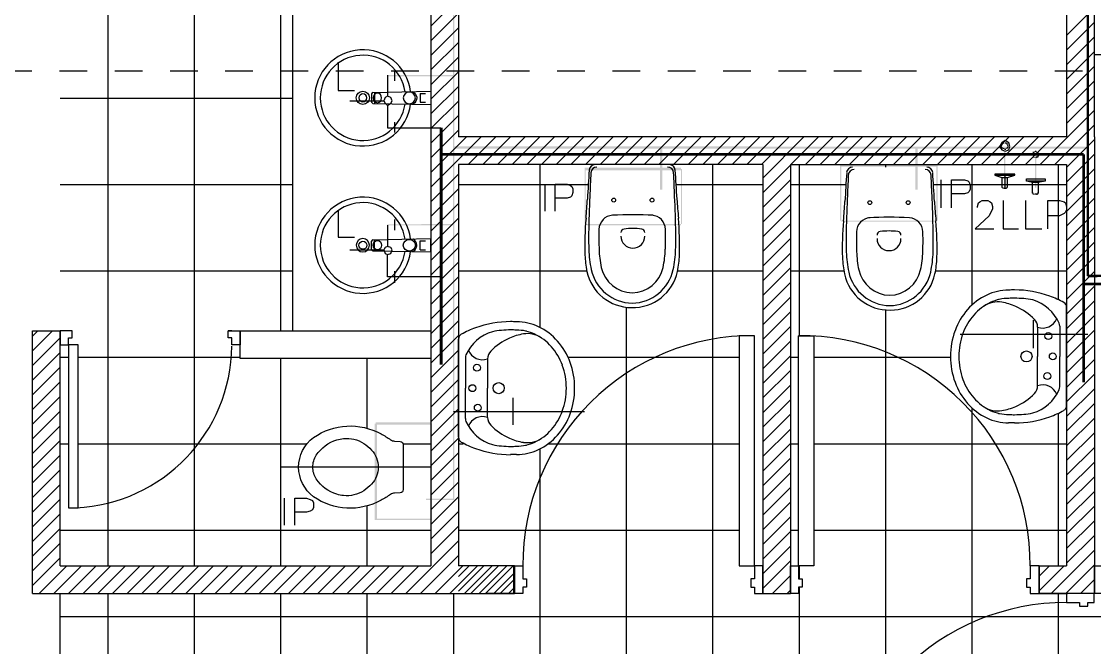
# Model space of a CAD drawing. Header units: metres. Extents: x -22 to 82, y -7 to 32.
# Drawn here: x 7.375 to 11.256, y 4.855 to 7.12 of the extents above; entities that cross this region are included whole.
import ezdxf

# ---------------------------------------------------------------- set-up
doc = ezdxf.new("R2010")
doc.units = ezdxf.units.M
doc.header["$LTSCALE"] = 2
doc.header["$MEASUREMENT"] = 0
doc.linetypes.add('BORDER', pattern=[44.45, 12.7, -6.35, 12.7, -6.35, 0, -6.35])
doc.linetypes.add('DASHDOT', pattern=[25.4, 12.7, -6.35, 0, -6.35])
for name, color, linetype in [('PDF2_-FADE-AC-MONT', 240, 'CONTINUOUS'), ('PDF2_-FADE-IS-AC', 240, 'CONTINUOUS'), ('PDF2_-FADE-IS-AF', 160, 'CONTINUOUS'), ('PDF2_-FADE-IS-AFMONT', 160, 'CONTINUOUS'), ('PDF2_-FADE-IS-TXT', 7, 'CONTINUOUS'), ('PDF2_A_CAL', 240, 'CONTINUOUS'), ('ZLINEA_DE_EJES', 6, 'BORDER'), ('ZSILUETAEDIFICIO', 253, 'CONTINUOUS')]:
    doc.layers.add(name, color=color, linetype=linetype)

msp = doc.modelspace()

# ---------------------------------------------------------------- hatches: boundary and pattern name
at = {"layer": 'PDF2_-FADE-IS-AC'}
for points in [[(11.0308, 6.639), (11.035, 6.6263), (11.0435, 6.6263), (11.035, 6.6305), (11.035, 6.6432), (11.0435, 6.6475), (11.052, 6.639), (11.0478, 6.6305), (11.0435, 6.6263), (11.052, 6.6263), (11.0563, 6.639), (11.052, 6.6475), (11.0478, 6.6475), (11.0435, 6.6517), (11.035, 6.6475)], [(11.0407, 6.5178), (11.045, 6.5178), (11.045, 6.6372), (11.0407, 6.6372)]]:
    msp.add_hatch(color=256, dxfattribs=at).paths.add_polyline_path(points)
at = {"layer": 'PDF2_-FADE-IS-AF'}
for points in [[(8.9404, 7.5282), (8.8385, 7.5282), (8.8385, 7.5239), (8.9362, 7.5239), (8.9362, 6.9254), (8.6986, 6.9254), (8.6986, 6.9211), (8.9362, 6.9211), (8.9362, 6.3863), (8.6986, 6.3861), (8.6986, 6.3819), (8.9362, 6.382), (8.9362, 5.3929), (8.8385, 5.3929), (8.8385, 5.3887), (8.9404, 5.3887)], [(9.6926, 6.6642), (9.6841, 6.6642), (9.6841, 6.5106), (9.6926, 6.5106)], [(10.6163, 6.665), (10.6078, 6.665), (10.6078, 6.5106), (10.6163, 6.5106)], [(10.9286, 6.5167), (10.9328, 6.5167), (10.9328, 6.6523), (10.9286, 6.6523)], [(9.4118, 6.59), (9.4118, 6.382), (9.7598, 6.382), (9.7598, 6.3863), (9.416, 6.3863), (9.416, 6.5815), (9.7598, 6.5815), (9.7598, 6.3863), (9.7641, 6.3863), (9.7641, 6.5858), (9.7598, 6.5858), (9.7598, 6.59)]]:
    msp.add_hatch(color=256, dxfattribs=at).paths.add_polyline_path(points)
h = msp.add_hatch(color=256, dxfattribs=at)
h.paths.add_polyline_path([(10.3399, 6.399), (10.3399, 6.3948), (10.6837, 6.3948), (10.6837, 6.399)])
h.paths.add_polyline_path([(10.6837, 6.399), (10.688, 6.399), (10.688, 6.5985), (10.3356, 6.5985), (10.3356, 6.399), (10.3399, 6.399), (10.3399, 6.5943), (10.6837, 6.5943)])
h = msp.add_hatch(color=256, dxfattribs=at)
h.paths.add_polyline_path([(8.6604, 5.3208), (8.6604, 5.6604), (8.8557, 5.6604), (8.8557, 5.3208)])
h.paths.add_polyline_path([(8.8557, 5.6689), (8.6561, 5.6689), (8.6561, 5.6646), (8.6519, 5.6646), (8.6519, 5.3165), (8.8599, 5.3165), (8.8599, 5.6646), (8.8557, 5.6646)], flags=0)
at = {"layer": 'PDF2_-FADE-IS-AFMONT'}
for points in [[(10.9158, 6.6674), (10.9201, 6.6589), (10.9243, 6.6589), (10.9328, 6.6547), (10.9371, 6.6589), (10.9413, 6.6589), (10.9455, 6.6674), (10.9413, 6.6759), (10.9413, 6.6801), (10.9328, 6.6801), (10.9371, 6.6759), (10.9413, 6.6674), (10.9328, 6.6589), (10.9243, 6.6632), (10.9201, 6.6674), (10.9243, 6.6759), (10.9328, 6.6801), (10.9243, 6.6801), (10.9201, 6.6759)], [(11.2312, 6.6591), (11.2309, 6.667), (8.9382, 6.6673), (8.9382, 6.6592), (11.2303, 6.6592), (11.184, 6.6592), (11.2312, 6.6592), (11.2167, 6.6592)]]:
    msp.add_hatch(color=256, dxfattribs=at).paths.add_polyline_path(points)

# ---------------------------------------------------------------- linework, layer by layer
at = {"layer": 'PDF2_-FADE-AC-MONT'}
msp.add_lwpolyline([(11.0775, 6.5499), (11.0775, 6.5414), (11.0096, 6.5414), (11.0096, 6.5499)], close=True, dxfattribs=at)
for points in [[(11.0775, 6.5414), (11.052, 6.5371), (11.0308, 6.5371), (11.0096, 6.5414)], [(11.0308, 6.4989), (11.0308, 6.5371)], [(11.052, 6.5371), (11.052, 6.4989)], [(11.0478, 6.4947), (11.0393, 6.4947)]]:
    msp.add_lwpolyline(points, dxfattribs=at)
for centre, start, end in [((11.0372, 6.501), 179.8574, 269.8519), ((11.0457, 6.501), 269.8514, 359.8522)]:
    msp.add_arc(centre, 0.00637, start, end, dxfattribs=at)
at = {"layer": 'PDF2_-FADE-IS-AC', "const_width": 0.01, "elevation": 0}
for points in [[(8.8929, 6.7349), (8.8929, 6.6436)], [(11.2161, 6.639), (8.8929, 6.639), (8.8929, 5.8776)]]:
    msp.add_lwpolyline(points, dxfattribs=at)
at = {"layer": 'PDF2_-FADE-IS-AC'}
for points in [[(11.035, 6.639), (11.035, 6.6475)], [(11.0435, 6.6475), (11.0435, 6.6517)], [(11.0435, 6.6263), (11.0478, 6.6305)]]:
    msp.add_lwpolyline(points, dxfattribs=at)
at = {"layer": 'PDF2_-FADE-IS-AC', "elevation": 0}
msp.add_lwpolyline([(11.2161, 6.639, 0.01, 0.01, 0), (11.2161, 5.8142, 0, 0, 0)], format="xyseb", dxfattribs=at)
at = {"layer": 'PDF2_-FADE-IS-AC'}
msp.add_lwpolyline([(13.4722, 6.1698, 0.01, 0.01, 0), (11.2161, 6.1698, 0, 0, 0)], format="xyseb", dxfattribs=at)
at = {"layer": 'PDF2_-FADE-IS-AF'}
for points in [[(8.6986, 6.9254), (8.6986, 6.849)], [(8.7241, 6.9424), (8.7241, 6.9042)], [(8.5628, 6.832), (8.6859, 6.832)], [(8.7241, 6.4033), (8.7241, 6.3651)], [(8.6986, 6.382), (8.6986, 6.3056)], [(8.5628, 6.2929), (8.6859, 6.2929)], [(11.0333, 6.0392), (11.0333, 5.9373)], [(10.7702, 5.9882), (11.2316, 5.9882)], [(9.1528, 5.6604), (9.1528, 5.758)], [(9.4118, 5.7076), (8.9377, 5.7076)]]:
    msp.add_lwpolyline(points, dxfattribs=at)
for points in [[(8.7156, 6.832), (8.7113, 6.8447), (8.6986, 6.849), (8.6901, 6.8447), (8.6859, 6.832), (8.6901, 6.8235), (8.6986, 6.815), (8.7113, 6.8235)], [(8.7156, 6.2929), (8.7113, 6.3014), (8.6986, 6.3056), (8.6901, 6.3014), (8.6859, 6.2929), (8.6901, 6.2802), (8.6986, 6.2759), (8.7113, 6.2802)]]:
    msp.add_lwpolyline(points, close=True, dxfattribs=at)
at = {"layer": 'PDF2_-FADE-IS-AFMONT', "const_width": 0.00849}
for points in [[(11.2311, 6.1987), (11.2311, 7.2614)], [(11.2311, 6.1987), (12.4759, 6.1995), (12.4759, -0.0709)]]:
    msp.add_lwpolyline(points, dxfattribs=at)
at = {"layer": 'PDF2_-FADE-IS-AFMONT'}
for points in [[(10.9328, 6.6886), (10.9201, 6.6801), (10.9116, 6.6674), (10.9201, 6.6547), (10.9328, 6.6504), (10.9455, 6.6547), (10.9498, 6.6674), (10.9455, 6.6801)], [(10.8946, 6.5676), (10.8946, 6.5634), (10.9668, 6.5634), (10.9668, 6.5676)]]:
    msp.add_lwpolyline(points, close=True, dxfattribs=at)
for points in [[(10.9328, 6.6801), (10.9371, 6.6801)], [(10.9328, 6.6589), (10.9328, 6.6547)], [(10.8946, 6.5634), (10.9201, 6.5549), (10.9413, 6.5549), (10.9668, 6.5634)], [(10.9201, 6.5549), (10.9201, 6.5209)], [(10.9413, 6.5209), (10.9413, 6.5549)], [(10.9286, 6.5167), (10.9371, 6.5167)]]:
    msp.add_lwpolyline(points, dxfattribs=at)
at = {"layer": 'PDF2_-FADE-IS-AFMONT', "color": 252}
msp.add_lwpolyline([(10.9328, 6.5167), (10.9328, 6.5676)], dxfattribs=at)
at = {"layer": 'PDF2_-FADE-IS-AFMONT'}
for centre, start, end in [((10.9264, 6.5231), 180.1478, 270.1486), ((10.9349, 6.5231), 270.1478, 0.1486)]:
    msp.add_arc(centre, 0.00637, start, end, dxfattribs=at)
at = {"layer": 'PDF2_-FADE-IS-TXT'}
for points in [[(8.5203, 6.9721), (8.5203, 6.8702), (8.5797, 6.8702)], [(9.2674, 6.5306), (9.2674, 6.433)], [(9.3056, 6.433), (9.3056, 6.5306), (9.3481, 6.5306), (9.3608, 6.5264), (9.3651, 6.5221), (9.3693, 6.5136), (9.3693, 6.5009), (9.3651, 6.4882), (9.3608, 6.4839), (9.3481, 6.4797), (9.3056, 6.4797)], [(10.6999, 6.5468), (10.6999, 6.4449)], [(10.7381, 6.4449), (10.7381, 6.5468), (10.7848, 6.5468), (10.7976, 6.5426), (10.8018, 6.5383), (10.8061, 6.5256), (10.8061, 6.5128), (10.8018, 6.5044), (10.7976, 6.5001), (10.7848, 6.4959), (10.7381, 6.4959)], [(10.8319, 6.4463), (10.8319, 6.4505), (10.8362, 6.4633), (10.8404, 6.4675), (10.8489, 6.4717), (10.8701, 6.4717), (10.8786, 6.4675), (10.8829, 6.4633), (10.8871, 6.4505), (10.8871, 6.442), (10.8744, 6.4166), (10.8234, 6.3699), (10.8914, 6.3699)], [(10.9253, 6.4717), (10.9253, 6.3699), (10.9805, 6.3699)], [(11.006, 6.4717), (11.006, 6.3699), (11.0654, 6.3699)], [(11.0866, 6.3699), (11.0866, 6.4717), (11.1291, 6.4717), (11.1461, 6.4675), (11.1503, 6.4633), (11.1545, 6.4505), (11.1545, 6.4378), (11.1503, 6.4293), (11.1461, 6.425), (11.1291, 6.4166), (11.0866, 6.4166)], [(8.5203, 6.4372), (8.5203, 6.3396), (8.5797, 6.3396)], [(8.3253, 5.3948), (8.3253, 5.2972)], [(8.3635, 5.2972), (8.3635, 5.3948), (8.4059, 5.3948), (8.4187, 5.3906), (8.4271, 5.3863), (8.4314, 5.3778), (8.4314, 5.3608), (8.4271, 5.3523), (8.4187, 5.3481), (8.4059, 5.3439), (8.3635, 5.3439)]]:
    msp.add_lwpolyline(points, dxfattribs=at)
at = {"layer": 'PDF2_A_CAL'}
for points in [[(8.6986, 6.815), (8.6986, 6.7344), (8.8919, 6.7344)], [(8.7241, 6.7556), (8.7241, 6.7174)], [(8.8918, 6.1953), (8.6986, 6.1953), (8.6986, 6.2759)], [(8.7241, 6.2165), (8.7241, 6.174)]]:
    msp.add_lwpolyline(points, dxfattribs=at)
at = {"layer": 'ZLINEA_DE_EJES', "linetype": 'DASHDOT', "ltscale": 0.001}
msp.add_line((-20.6876, 6.9404, 0), (33.3816, 6.9404, 0), dxfattribs=at)
at = {"layer": 'ZSILUETAEDIFICIO'}
for p, q in [((11.1556, 6.7018, 0), (11.1556, 9.5, 0)), ((11.2556, 6.7018, 0), (11.2556, 9.5, 0)), ((8.9556, 8.1, 0), (8.9556, 6.7018, 0)), ((8.8556, 8, 0), (8.8556, 5.15, 0)), ((8.3556, 7.15, 0), (8.3556, 6, 0)), ((11.2556, 7, 0), (11.6556, 7, 0)), ((8.6415, 6.8581, 0), (8.6415, 6.8281, 0)), ((8.6464, 6.8631, 0), (8.8556, 6.8674, 0)), ((8.6519, 6.8632, 0), (8.6519, 6.823, 0)), ((8.8167, 6.8594, 0), (8.8364, 6.8594, 0)), ((8.8167, 6.8594, 0), (8.8167, 6.8272, 0)), ((8.8556, 6.8674, 0), (8.8556, 6.8188, 0)), ((8.6464, 6.8231, 0), (8.8556, 6.8188, 0)), ((8.8167, 6.8272, 0), (8.8364, 6.8272, 0)), ((11.1556, 6.7018, 0), (8.9556, 6.7018, 0)), ((11.2556, 6.7018, 0), (11.2556, 5.05, 0)), ((10.0556, 6.6018, 0), (8.9556, 6.6018, 0)), ((8.9556, 6.6018, 0), (8.9556, 5.15, 0)), ((10.0556, 6.6018, 0), (10.0556, 5.05, 0)), ((10.1556, 6.6018, 0), (11.1548, 6.6018, 0)), ((10.1556, 6.6018, 0), (10.1556, 5.05, 0)), ((11.1548, 6.6018, 0), (11.1548, 5.15, 0)), ((8.6464, 6.3299, 0), (8.8556, 6.3342, 0)), ((8.6519, 6.2898, 0), (8.6519, 6.33, 0)), ((8.8167, 6.3258, 0), (8.8364, 6.3258, 0)), ((8.8167, 6.2937, 0), (8.8167, 6.3258, 0)), ((8.8556, 6.2856, 0), (8.8556, 6.3342, 0)), ((8.6415, 6.2949, 0), (8.6415, 6.3249, 0)), ((8.6464, 6.2899, 0), (8.8556, 6.2856, 0)), ((8.8167, 6.2937, 0), (8.8364, 6.2937, 0)), ((11.1548, 5.7302, 0), (11.1548, 6.0851, 0)), ((11.1298, 6.0174, 0), (11.1298, 5.9077, 0)), ((7.4156, 6, 0), (7.5156, 6, 0)), ((7.4156, 5.05, 0), (7.4156, 6, 0)), ((7.5156, 5.15, 0), (7.5156, 6, 0)), ((7.5156, 5.15, 0), (7.5156, 6, 0)), ((8.1656, 5.9001, 0), (8.1656, 6.0001, 0)), ((8.1656, 6.0001, 0), (8.8556, 6, 0)), ((11.0498, 6.0137, 0), (11.0498, 5.9077, 0)), ((8.9556, 5.6155, 0), (8.9556, 5.9704, 0)), ((8.8556, 5.9001, 0), (8.1656, 5.9001, 0)), ((8.9806, 5.9027, 0), (8.9806, 5.793, 0)), ((9.0606, 5.899, 0), (9.0606, 5.793, 0)), ((11.0498, 5.8016, 0), (11.0498, 5.9077, 0)), ((11.1298, 5.7979, 0), (11.1298, 5.9077, 0)), ((8.9806, 5.6832, 0), (8.9806, 5.793, 0)), ((9.0606, 5.6869, 0), (9.0606, 5.793, 0)), ((8.8537, 5.5074, 0), (8.3134, 5.5074, 0)), ((7.5156, 5.15, 0), (8.8556, 5.15, 0)), ((9.1582, 5.15, 0), (8.9556, 5.15, 0)), ((9.1582, 5.15, 0), (9.1582, 5.05, 0)), ((11.0531, 5.15, 0), (11.1548, 5.15, 0)), ((11.0557, 5.15, 0), (11.0557, 5.05, 0)), ((7.4156, 5.05, 0), (9.1582, 5.05, 0)), ((7.5156, 4.15), (7.5156, 5.05, 0)), ((8.9556, 5.05, 0), (9.1582, 5.05, 0)), ((9.1582, 5.05, 0), (9.0535, 5.05, 0)), ((10.0556, 5.05, 0), (10.1556, 5.05, 0)), ((11.0531, 5.05, 0), (11.1577, 5.05, 0)), ((11.2556, 5.05, 0), (11.0531, 5.05, 0))]:
    msp.add_line(p, q, dxfattribs=at)
at = {"layer": 'ZSILUETAEDIFICIO', "linetype": 'Continuous', "ltscale": 0.5}
for p, q in [((7.6883, 5.15), (7.6883, 8)), ((8.0008, 5.15), (8.0008, 8)), ((8.3133, 6.0001), (8.3133, 7.1499)), ((7.5156, 6.8421), (8.3556, 6.8421)), ((9.2508, 6.0122), (9.2508, 6.6018)), ((9.8758, 4.15), (9.8758, 6.6018)), ((10.1883, 5.9826), (10.1883, 6.6018)), ((10.5008, 6.5927), (10.5008, 6.6018)), ((10.8133, 6.0946), (10.8133, 6.6018)), ((11.1258, 6.1134), (11.1258, 6.6018)), ((7.5156, 6.5296), (8.3556, 6.5296)), ((8.9556, 6.5296), (9.4249, 6.5296)), ((9.7426, 6.5296), (10.0556, 6.5296)), ((10.1556, 6.5296), (10.3566, 6.5296)), ((10.6731, 6.5296), (11.1548, 6.5296)), ((7.5156, 6.2171), (8.3556, 6.2171)), ((8.9556, 6.2171), (9.4198, 6.2171)), ((9.7477, 6.2171), (10.0556, 6.2171)), ((10.1556, 6.2171), (10.3492, 6.2171)), ((10.6806, 6.2171), (11.1547, 6.2171)), ((9.5633, 4.15), (9.5633, 6.0857)), ((10.5008, 4.2349), (10.5008, 6.076)), ((7.5156, 5.9046), (7.5456, 5.9046)), ((7.5806, 5.9046), (8.1656, 5.9046)), ((8.3133, 5.15), (8.3133, 5.9001)), ((8.6258, 5.6479), (8.6258, 5.9001)), ((8.9556, 5.9046), (8.9556, 5.9046)), ((9.3508, 5.9046), (9.9707, 5.9046)), ((10.1556, 5.9046), (10.1856, 5.9046)), ((10.2405, 5.9046), (10.7348, 5.9046)), ((11.1546, 5.9046), (11.1548, 5.9046)), ((10.8133, 4.2349), (10.8133, 5.7207)), ((11.1258, 5.15), (11.1258, 5.7028)), ((7.5156, 5.5921), (7.5456, 5.5921)), ((7.5806, 5.5921), (8.4081, 5.5921)), ((8.7551, 5.5921), (8.8556, 5.5921)), ((8.9556, 5.5921), (8.9729, 5.5921)), ((9.2804, 5.5921), (9.9707, 5.5921)), ((10.1556, 5.5921), (10.1856, 5.5921)), ((10.2405, 5.5921), (11.1545, 5.5921)), ((9.2508, 4.15), (9.2508, 5.5725)), ((8.6258, 5.15), (8.6258, 5.367)), ((7.5156, 5.2796), (8.8556, 5.2796)), ((8.9556, 5.2796), (9.9707, 5.2796)), ((10.1556, 5.2796), (10.1856, 5.2796)), ((10.2405, 5.2796), (11.1544, 5.2796)), ((10.1883, 5.1034), (10.1883, 5.1499)), ((7.6883, 4.15), (7.6883, 5.05)), ((8.0008, 4.15), (8.0008, 5.05)), ((8.3133, 4.15), (8.3133, 5.05)), ((8.6258, 4.15), (8.6258, 5.05)), ((8.9383, 4.15), (8.9383, 5.05)), ((10.1883, 4.15), (10.1883, 5.0735)), ((11.1258, 4.2349), (11.1258, 5.05)), ((7.5156, 4.9671), (13.6056, 4.9671))]:
    msp.add_line(p, q, dxfattribs=at)
at = {"layer": 'ZSILUETAEDIFICIO', "linetype": 'Continuous'}
for p, q in [((8.8556, 7.103), (8.9556, 7.203)), ((8.8556, 7.0499), (8.9556, 7.1499)), ((11.1556, 7.0695), (11.2556, 7.1695)), ((11.1556, 7.0165), (11.2556, 7.1165)), ((8.8556, 6.9969), (8.9556, 7.0969)), ((11.1556, 6.9634), (11.2556, 7.0634)), ((8.8556, 6.9439), (8.9556, 7.0439)), ((8.8556, 6.8908), (8.9556, 6.9908)), ((11.1556, 6.9104), (11.2556, 7.0104)), ((11.1556, 6.8574), (11.2556, 6.9574)), ((8.8556, 6.8378), (8.9556, 6.9378)), ((8.8556, 6.7848), (8.9556, 6.8848)), ((11.1556, 6.8043), (11.2556, 6.9043)), ((8.8556, 6.7317), (8.9556, 6.8317)), ((11.1556, 6.7513), (11.2556, 6.8513)), ((11.0591, 6.6018), (11.2556, 6.7983)), ((8.8556, 6.6787), (8.9556, 6.7787)), ((8.8556, 6.6257), (8.9556, 6.7257)), ((11.1122, 6.6018), (11.2556, 6.7452)), ((8.8556, 6.5726), (8.9848, 6.7018)), ((8.8556, 6.5196), (9.0378, 6.7018)), ((8.9908, 6.6018), (9.0908, 6.7018)), ((9.0439, 6.6018), (9.1439, 6.7018)), ((9.0969, 6.6018), (9.1969, 6.7018)), ((9.1499, 6.6018), (9.2499, 6.7018)), ((9.203, 6.6018), (9.303, 6.7018)), ((9.256, 6.6018), (9.356, 6.7018)), ((9.309, 6.6018), (9.409, 6.7018)), ((9.3621, 6.6018), (9.4621, 6.7018)), ((9.4151, 6.6018), (9.5151, 6.7018)), ((9.4681, 6.6018), (9.5681, 6.7018)), ((9.5212, 6.6018), (9.6212, 6.7018)), ((9.5742, 6.6018), (9.6742, 6.7018)), ((9.6272, 6.6018), (9.7272, 6.7018)), ((9.6803, 6.6018), (9.7803, 6.7018)), ((9.7333, 6.6018), (9.8333, 6.7018)), ((9.7863, 6.6018), (9.8863, 6.7018)), ((9.8394, 6.6018), (9.9394, 6.7018)), ((9.8924, 6.6018), (9.9924, 6.7018)), ((9.9454, 6.6018), (10.0454, 6.7018)), ((9.9985, 6.6018), (10.0985, 6.7018)), ((10.0515, 6.6018), (10.1515, 6.7018)), ((10.0556, 6.5529), (10.2045, 6.7018)), ((10.1576, 6.6018), (10.2576, 6.7018)), ((10.2106, 6.6018), (10.3106, 6.7018)), ((10.2636, 6.6018), (10.3636, 6.7018)), ((10.3167, 6.6018), (10.4167, 6.7018)), ((10.3697, 6.6018), (10.4697, 6.7018)), ((10.4227, 6.6018), (10.5227, 6.7018)), ((10.4758, 6.6018), (10.5758, 6.7018)), ((10.5288, 6.6018), (10.6288, 6.7018)), ((10.5818, 6.6018), (10.6818, 6.7018)), ((10.6349, 6.6018), (10.7349, 6.7018)), ((10.6879, 6.6018), (10.7879, 6.7018)), ((10.7409, 6.6018), (10.8409, 6.7018)), ((10.794, 6.6018), (10.894, 6.7018)), ((10.847, 6.6018), (10.947, 6.7018)), ((10.9, 6.6018), (11, 6.7018)), ((10.9531, 6.6018), (11.0531, 6.7018)), ((11.0061, 6.6018), (11.1061, 6.7018)), ((11.1548, 6.5914), (11.2556, 6.6922)), ((11.1548, 6.5384), (11.2556, 6.6392)), ((10.0556, 6.4998), (10.1556, 6.5998)), ((8.8556, 6.4666), (8.9556, 6.5666)), ((11.1548, 6.4854), (11.2556, 6.5861)), ((10.0556, 6.4468), (10.1556, 6.5468)), ((11.1548, 6.4323), (11.2556, 6.5331)), ((8.8556, 6.4135), (8.9556, 6.5135)), ((10.0556, 6.3938), (10.1556, 6.4938)), ((8.8556, 6.3605), (8.9556, 6.4605)), ((11.1548, 6.3793), (11.2556, 6.4801)), ((8.8556, 6.3075), (8.9556, 6.4075)), ((10.0556, 6.3407), (10.1556, 6.4407)), ((11.1548, 6.3263), (11.2556, 6.427)), ((10.0556, 6.2877), (10.1556, 6.3877)), ((11.1548, 6.2732), (11.2556, 6.374)), ((8.8556, 6.2544), (8.9556, 6.3544)), ((10.0556, 6.2347), (10.1556, 6.3347)), ((8.8556, 6.2014), (8.9556, 6.3014)), ((11.1548, 6.2202), (11.2556, 6.321)), ((8.8556, 6.1484), (8.9556, 6.2484)), ((10.0556, 6.1816), (10.1556, 6.2816)), ((11.1548, 6.1672), (11.2556, 6.2679)), ((10.0556, 6.1286), (10.1556, 6.2286)), ((11.1548, 6.1141), (11.2556, 6.2149)), ((8.8556, 6.0953), (8.9556, 6.1953)), ((10.0556, 6.0756), (10.1556, 6.1756)), ((8.8556, 6.0423), (8.9556, 6.1423)), ((11.1548, 6.0611), (11.2556, 6.1619)), ((10.0556, 6.0225), (10.1556, 6.1225)), ((11.1548, 6.0081), (11.2556, 6.1088)), ((8.8556, 5.9893), (8.9556, 6.0893)), ((10.0556, 5.9695), (10.1556, 6.0695)), ((11.1548, 5.955), (11.2556, 6.0558)), ((8.8556, 5.9362), (8.9556, 6.0362)), ((10.0556, 5.9165), (10.1556, 6.0165)), ((7.4156, 5.9812), (7.4345, 6)), ((7.4156, 5.9281), (7.4875, 6)), ((8.1656, 5.9502, 0), (8.1656, 6, 0)), ((8.8556, 5.8832), (8.9556, 5.9832)), ((10.0257, 5.9827, 0), (9.9707, 5.9827, 0)), ((9.9707, 5.9827, 0), (9.9707, 5.1499, 0)), ((10.0257, 5.1499, 0), (10.0257, 5.9827, 0)), ((10.1856, 5.1498, 0), (10.1856, 5.9826, 0)), ((10.1856, 5.9826, 0), (10.2405, 5.9826, 0)), ((10.2405, 5.9826, 0), (10.2405, 5.1498, 0)), ((11.1548, 5.902), (11.2556, 6.0028)), ((7.4156, 5.8751), (7.5156, 5.9751)), ((10.0556, 5.8634), (10.1556, 5.9634)), ((11.1548, 5.849), (11.2556, 5.9497)), ((7.4156, 5.8221), (7.5156, 5.9221)), ((8.8556, 5.8302), (8.9556, 5.9302)), ((10.0556, 5.8104), (10.1556, 5.9104)), ((7.4156, 5.769), (7.5156, 5.869)), ((8.8556, 5.7771), (8.9556, 5.8771)), ((11.1548, 5.7959), (11.2556, 5.8967)), ((8.8556, 5.7241), (8.9556, 5.8241)), ((10.0556, 5.7574), (10.1556, 5.8574)), ((11.1548, 5.7429), (11.2556, 5.8437)), ((7.4156, 5.716), (7.5156, 5.816)), ((10.0556, 5.7043), (10.1556, 5.8043)), ((11.1548, 5.6899), (11.2556, 5.7906)), ((7.4156, 5.663), (7.5156, 5.763)), ((8.8556, 5.6711), (8.9556, 5.7711)), ((10.0556, 5.6513), (10.1556, 5.7513)), ((7.4156, 5.6099), (7.5156, 5.7099)), ((8.8556, 5.618), (8.9556, 5.718)), ((11.1548, 5.6368), (11.2556, 5.7376)), ((10.0556, 5.5983), (10.1556, 5.6983)), ((11.1548, 5.5838), (11.2556, 5.6846)), ((7.4156, 5.5569), (7.5156, 5.6569)), ((8.8556, 5.565), (8.9556, 5.665)), ((10.0556, 5.5452), (10.1556, 5.6452)), ((11.1548, 5.5308), (11.2556, 5.6316)), ((7.4156, 5.5039), (7.5156, 5.6039)), ((8.8556, 5.512), (8.9556, 5.612)), ((10.0556, 5.4922), (10.1556, 5.5922)), ((7.4156, 5.4508), (7.5156, 5.5508)), ((8.8556, 5.4589), (8.9556, 5.5589)), ((11.1548, 5.4777), (11.2556, 5.5785)), ((10.0556, 5.4392), (10.1556, 5.5392)), ((11.1548, 5.4247), (11.2556, 5.5255)), ((7.4156, 5.3978), (7.5156, 5.4978)), ((8.8556, 5.4059), (8.9556, 5.5059)), ((10.0556, 5.3861), (10.1556, 5.4861)), ((11.1548, 5.3717), (11.2556, 5.4725)), ((7.4156, 5.3448), (7.5156, 5.4448)), ((8.8556, 5.3529), (8.9556, 5.4529)), ((10.0556, 5.3331), (10.1556, 5.4331)), ((8.8556, 5.2998), (8.9556, 5.3998)), ((11.1548, 5.3186), (11.2556, 5.4194)), ((7.4156, 5.2917), (7.5156, 5.3917)), ((10.0556, 5.2801), (10.1556, 5.3801)), ((11.1548, 5.2656), (11.2556, 5.3664)), ((7.4156, 5.2387), (7.5156, 5.3387)), ((8.8556, 5.2468), (8.9556, 5.3468)), ((10.0556, 5.227), (10.1556, 5.327)), ((7.4156, 5.1857), (7.5156, 5.2857)), ((8.8556, 5.1938), (8.9556, 5.2938)), ((11.1548, 5.2126), (11.2556, 5.3134)), ((8.7649, 5.05), (8.9556, 5.2407)), ((10.0556, 5.174), (10.1556, 5.274)), ((11.1548, 5.1595), (11.2556, 5.2603)), ((7.4156, 5.1326), (7.5156, 5.2326)), ((10.0556, 5.121), (10.1556, 5.221)), ((11.0983, 5.05), (11.2556, 5.2073)), ((7.4156, 5.0796), (7.5156, 5.1796)), ((8.8179, 5.05), (8.9556, 5.1877)), ((10.0556, 5.0679), (10.1556, 5.1679)), ((7.4391, 5.05), (7.5391, 5.15)), ((7.4921, 5.05), (7.5921, 5.15)), ((7.5451, 5.05), (7.6451, 5.15)), ((7.5982, 5.05), (7.6982, 5.15)), ((7.6512, 5.05), (7.7512, 5.15)), ((7.7042, 5.05), (7.8042, 5.15)), ((7.7573, 5.05), (7.8573, 5.15)), ((7.8103, 5.05), (7.9103, 5.15)), ((7.8633, 5.05), (7.9633, 5.15)), ((7.9164, 5.05), (8.0164, 5.15)), ((7.9694, 5.05), (8.0694, 5.15)), ((8.0224, 5.05), (8.1224, 5.15)), ((8.0754, 5.05), (8.1754, 5.15)), ((8.1285, 5.05), (8.2285, 5.15)), ((8.1815, 5.05), (8.2815, 5.15)), ((8.2345, 5.05), (8.3345, 5.15)), ((8.2876, 5.05), (8.3876, 5.15)), ((8.3406, 5.05), (8.4406, 5.15)), ((8.3936, 5.05), (8.4936, 5.15)), ((8.4467, 5.05), (8.5467, 5.15)), ((8.4997, 5.05), (8.5997, 5.15)), ((8.5527, 5.05), (8.6527, 5.15)), ((8.6058, 5.05), (8.7058, 5.15)), ((8.6588, 5.05), (8.7588, 5.15)), ((8.7118, 5.05), (8.8118, 5.15)), ((8.8709, 5.05), (8.9709, 5.15)), ((8.924, 5.05), (9.024, 5.15)), ((8.9556, 5.1116), (8.9941, 5.15)), ((8.9556, 5.0585), (9.0471, 5.15)), ((8.977, 5.05), (9.077, 5.15)), ((9.0001, 5.05), (9.1001, 5.15)), ((9.03, 5.05), (9.13, 5.15)), ((9.0532, 5.05), (9.1532, 5.15)), ((9.0831, 5.05), (9.1582, 5.1251)), ((9.1556, 5.0501, 0), (9.1556, 5.1499, 0)), ((9.1556, 5.1499, 0), (9.1881, 5.1499, 0)), ((9.1881, 5.1499, 0), (9.1881, 5.1035, 0)), ((9.9707, 5.1499, 0), (10.0257, 5.1499, 0)), ((10.0257, 5.1499, 0), (10.0257, 5.1035, 0)), ((10.0556, 5.1499, 0), (10.0257, 5.1499, 0)), ((10.0257, 5.1499, 0), (10.0257, 5.1035, 0)), ((10.0556, 5.0501, 0), (10.0556, 5.1499, 0)), ((10.1556, 5.05, 0), (10.1556, 5.1498, 0)), ((10.1556, 5.1498, 0), (10.1856, 5.1498, 0)), ((10.1856, 5.1498, 0), (10.1856, 5.1034, 0)), ((10.2405, 5.1498, 0), (10.1856, 5.1498, 0)), ((10.1856, 5.1498, 0), (10.1856, 5.1034, 0)), ((11.0557, 5.1498, 0), (11.0231, 5.1498, 0)), ((11.0231, 5.1498, 0), (11.0231, 5.1034, 0)), ((11.0557, 5.1134), (11.0923, 5.15)), ((11.0557, 5.0603), (11.1453, 5.15)), ((11.0557, 5.05, 0), (11.0557, 5.1498, 0)), ((11.1514, 5.05), (11.2556, 5.1543)), ((11.2556, 5.05, 0), (11.2556, 5.1498, 0)), ((11.2556, 5.1498, 0), (11.2856, 5.1498, 0)), ((9.1062, 5.05), (9.1582, 5.102)), ((9.1881, 5.1035, 0), (9.2011, 5.1035, 0)), ((9.2011, 5.1035, 0), (9.2011, 5.0736, 0)), ((10.0257, 5.1035, 0), (10.0127, 5.1035, 0)), ((10.0127, 5.1035, 0), (10.0127, 5.0736, 0)), ((10.0257, 5.1035, 0), (10.0127, 5.1035, 0)), ((10.0127, 5.1035, 0), (10.0127, 5.0736, 0)), ((10.0907, 5.05), (10.1556, 5.1149)), ((10.1856, 5.1034, 0), (10.1985, 5.1034, 0)), ((10.1856, 5.1034, 0), (10.1985, 5.1034, 0)), ((10.1985, 5.1034, 0), (10.1985, 5.0735, 0)), ((10.1985, 5.1034, 0), (10.1985, 5.0735, 0)), ((11.0231, 5.1034, 0), (11.0101, 5.1034, 0)), ((11.0101, 5.1034, 0), (11.0101, 5.0735, 0)), ((11.2044, 5.05), (11.2556, 5.1012)), ((9.1361, 5.05), (9.1582, 5.0721)), ((9.1881, 5.0501, 0), (9.1556, 5.0501, 0)), ((9.2011, 5.0736, 0), (9.1881, 5.0736, 0)), ((9.1881, 5.0736, 0), (9.1881, 5.0501, 0)), ((10.0127, 5.0736, 0), (10.0257, 5.0736, 0)), ((10.0257, 5.0736, 0), (10.0257, 5.0501, 0)), ((10.0257, 5.0501, 0), (10.0556, 5.0501, 0)), ((10.1437, 5.05), (10.1556, 5.0619)), ((10.1856, 5.05, 0), (10.1556, 5.05, 0)), ((10.1985, 5.0735, 0), (10.1856, 5.0735, 0)), ((10.1856, 5.0735, 0), (10.1856, 5.05, 0)), ((11.0101, 5.0735, 0), (11.0231, 5.0735, 0)), ((11.0231, 5.0735, 0), (11.0231, 5.05, 0)), ((11.0231, 5.05, 0), (11.0557, 5.05, 0)), ((11.2547, 5.05, 0), (11.1548, 5.05, 0)), ((11.1548, 5.05, 0), (11.1548, 5.0175, 0)), ((11.2547, 5.0175, 0), (11.2547, 5.05, 0)), ((11.2856, 5.05, 0), (11.2556, 5.05, 0)), ((11.1548, 5.0175, 0), (11.2013, 5.0175, 0)), ((11.2013, 5.0175, 0), (11.2013, 5.0045, 0)), ((11.2312, 5.0045, 0), (11.2312, 5.0175, 0)), ((11.2312, 5.0175, 0), (11.2547, 5.0175, 0)), ((11.2013, 5.0045, 0), (11.2312, 5.0045, 0))]:
    msp.add_line(p, q, dxfattribs=at)
at = {"layer": 'ZSILUETAEDIFICIO', "linetype": 'Continuous', "elevation": 0}
for points in [[(7.5156, 6), (7.5156, 5.9502), (7.5456, 5.9502), (7.5456, 5.9751), (7.5586, 5.9751), (7.5586, 6), (7.5456, 6), (7.5156, 6)], [(8.1656, 6), (8.1656, 5.9502), (8.1357, 5.9502), (8.1357, 5.9751), (8.1227, 5.9751), (8.1227, 6), (8.1357, 6), (8.1227, 6)], [(7.5806, 5.9502), (7.5456, 5.9502), (7.5456, 5.36), (7.5806, 5.36)]]:
    msp.add_lwpolyline(points, close=True, dxfattribs=at)
at = {"layer": 'ZSILUETAEDIFICIO', "elevation": 0}
msp.add_lwpolyline([(8.3775, 5.5074, -0.235147), (8.4315, 5.6145, -0.287056), (8.6756, 5.6274, -0.025167), (8.7097, 5.6064, 0.139219), (8.7242, 5.6015), (8.7448, 5.6005, -0.386946), (8.7556, 5.5885), (8.7556, 5.5074), (8.7556, 5.4264, -0.386946), (8.7448, 5.4144), (8.7242, 5.4134, 0.139219), (8.7097, 5.4085, -0.025167), (8.6756, 5.3874, -0.287056), (8.4315, 5.4004, -0.235147)], format="xyb", close=True, dxfattribs=at)
msp.add_lwpolyline([(8.4287, 5.5072, -0.137718), (8.4411, 5.5505, -0.171254), (8.5156, 5.606, -0.032215), (8.5392, 5.6107, -0.179192), (8.613, 5.5929, -0.061586), (8.6413, 5.5688, -0.190492), (8.6656, 5.5074, -0.190492), (8.6413, 5.446, -0.061586), (8.613, 5.422, -0.179192), (8.5392, 5.4042, -0.032215), (8.5156, 5.4089, -0.171254), (8.4411, 5.4644, -0.137718), (8.4287, 5.5077)], format="xyb", dxfattribs=at)
at = {"layer": 'ZSILUETAEDIFICIO', "ltscale": 0.15}
for centre in [(9.5169, 6.4733, 0), (9.5169, 6.4733, 0), (9.6556, 6.4733, 0), (9.6556, 6.4733, 0), (10.443, 6.4642, 0), (10.443, 6.4642, 0), (10.5817, 6.4642, 0), (10.5817, 6.4642, 0)]:
    msp.add_circle(centre, 0.00693, dxfattribs=at)
at = {"layer": 'ZSILUETAEDIFICIO'}
for centre, radius in [((11.0882, 5.9814, 0), 0.0125), ((11.0095, 5.9077, 0), 0.02), ((11.1047, 5.9077, 0), 0.0125), ((9.0223, 5.8667, 0), 0.0125), ((11.085, 5.8369, 0), 0.0125), ((9.0058, 5.793, 0), 0.0125), ((9.1009, 5.793, 0), 0.02), ((9.0254, 5.7222, 0), 0.0125)]:
    msp.add_circle(centre, radius, dxfattribs=at)
for centre, radius, start, end in [((8.6099, 6.8431, 0), 0.1741, 7.5195, 352.4805), ((8.6099, 6.8431, 0), 0.1542, 8.3425, 351.6575), ((8.6465, 6.8581, 0), 0.00498, 91.1729, 180), ((8.6465, 6.8281, 0), 0.00498, 180, 268.8271), ((8.6099, 6.3099, 0), 0.1741, 7.5195, 352.4805), ((8.6099, 6.3099, 0), 0.1542, 8.3425, 351.6575), ((8.6465, 6.3249, 0), 0.00498, 91.1729, 180), ((8.6465, 6.2949, 0), 0.00498, 180, 268.8271), ((10.9448, 5.9632, 0), 0.1845, 90, 115.3323), ((10.9664, 5.7746, 0), 0.3737, 90, 93.3052), ((10.9664, 5.7746, 0), 0.3737, 70.0776, 90), ((10.9576, 5.9363, 0), 0.2142, 115.3323, 138.8141), ((10.9576, 5.9363, 0), 0.1842, 115.3323, 138.8141), ((10.9056, 6.0149, 0), 0.09, 80.7122, 123.5016), ((10.9448, 5.9632, 0), 0.1545, 89.6865, 115.3323), ((10.9664, 5.7746, 0), 0.3437, 99.5826, 99.7303), ((10.8869, 5.9008, 0), 0.2056, 65.8786, 80.7122), ((10.9664, 5.7746, 0), 0.3437, 90, 93.4529), ((10.9664, 5.7746, 0), 0.3437, 78.9704, 90), ((10.9897, 5.9673, 0), 0.1507, 23.6597, 73.6496), ((10.9777, 5.8057, 0), 0.3406, 60.6411, 70.0776), ((11.1348, 6.0851, 0), 0.02, 359.9999, 60.6411), ((10.9774, 5.9189, 0), 0.2406, 138.8141, 160.0776), ((10.9774, 5.9189, 0), 0.2106, 138.8141, 160.0776), ((10.8795, 5.8842, 0), 0.2238, 44.8157, 65.8786), ((9.1441, 5.6599, 0), 0.3737, 90, 109.9224), ((9.1441, 5.6599, 0), 0.3737, 86.6948, 90), ((9.1656, 5.8485, 0), 0.1845, 64.6677, 90), ((9.1529, 5.8216, 0), 0.2142, 41.1859, 64.6677), ((11.0098, 6.0137, 0), 0.04, 0, 44.8157), ((11.0683, 6.0647, 0), 0.0542, 250.1112, 338.7227), ((11.1048, 6.0178, 0), 0.025, 359.7116, 23.6597), ((11.0398, 6.0174, 0), 0.09, 360, 0.4907), ((8.9756, 5.9704, 0), 0.02, 119.3589, 180.0001), ((9.1328, 5.691, 0), 0.3406, 109.9224, 119.3589), ((9.1207, 5.8526, 0), 0.1507, 106.3504, 156.3403), ((9.1441, 5.6599, 0), 0.3437, 90, 101.0296), ((9.2236, 5.7861, 0), 0.2056, 99.2878, 114.1214), ((9.1441, 5.6599, 0), 0.3437, 86.5471, 90), ((9.1656, 5.8485, 0), 0.1545, 64.6677, 90.3135), ((9.2049, 5.9002, 0), 0.09, 56.4984, 99.2878), ((9.1441, 5.6599, 0), 0.3437, 80.2697, 80.4174), ((9.1529, 5.8216, 0), 0.1842, 41.1859, 64.6677), ((11.0085, 5.9077, 0), 0.2737, 160.0776, 180), ((11.0085, 5.9077, 0), 0.2437, 160.0776, 180), ((9.231, 5.7695, 0), 0.2238, 114.1214, 135.1843), ((9.1331, 5.8042, 0), 0.2106, 19.9224, 41.1859), ((9.1331, 5.8042, 0), 0.2406, 19.9224, 41.1859), ((9.0056, 5.9031, 0), 0.025, 156.3403, 180.2884), ((9.0706, 5.9027, 0), 0.09, 179.5093, 180), ((9.0422, 5.95, 0), 0.0542, 201.2773, 289.8888), ((9.1006, 5.899, 0), 0.04, 135.1843, 180), ((11.0085, 5.9077, 0), 0.2737, 180, 199.9224), ((11.0085, 5.9077, 0), 0.2437, 180, 199.9224), ((9.1019, 5.793, 0), 0.2437, 0, 19.9224), ((9.1019, 5.793, 0), 0.2737, 0, 19.9224), ((10.9774, 5.8964, 0), 0.2106, 199.9224, 221.1859), ((9.1019, 5.793, 0), 0.2437, 340.0776, 0), ((9.1019, 5.793, 0), 0.2737, 340.0776, 0), ((10.9774, 5.8964, 0), 0.2406, 199.9224, 221.1859), ((10.9897, 5.848, 0), 0.1507, 286.3504, 336.3403), ((11.0098, 5.8016, 0), 0.04, 315.1843, 0), ((11.0683, 5.7506, 0), 0.0542, 21.2773, 109.8888), ((11.1048, 5.7975, 0), 0.025, 336.3403, 0.2884), ((11.0398, 5.7979, 0), 0.09, 359.5093, 0), ((10.9576, 5.879, 0), 0.1842, 221.1859, 244.6677), ((10.8795, 5.9311, 0), 0.2238, 294.1214, 315.1843), ((9.1331, 5.7817, 0), 0.2106, 318.8141, 340.0776), ((10.9576, 5.879, 0), 0.2142, 221.1859, 244.6677), ((10.9056, 5.8004, 0), 0.09, 236.4984, 279.2878), ((10.9448, 5.8521, 0), 0.1545, 244.6677, 270.3135), ((10.8869, 5.9145, 0), 0.2056, 279.2878, 294.1214), ((10.9123, 5.8964, 0), 0.2406, 318.8141, 319.3623), ((10.9777, 6.0096, 0), 0.3406, 289.9224, 299.3589), ((11.1348, 5.7302, 0), 0.02, 299.3589, 0.0001), ((9.0706, 5.6832, 0), 0.09, 180, 180.4907), ((9.0056, 5.6828, 0), 0.025, 179.7116, 203.6597), ((9.1207, 5.7333, 0), 0.1507, 203.6597, 253.6496), ((9.0422, 5.6359, 0), 0.0542, 70.1112, 158.7227), ((9.1006, 5.6869, 0), 0.04, 180, 224.8157), ((9.1331, 5.7817, 0), 0.2406, 318.8141, 340.0776), ((10.9448, 5.8521, 0), 0.1845, 244.6677, 270), ((10.9664, 6.0407, 0), 0.3437, 260.2697, 260.4174), ((10.9448, 5.294, 0), 0.3737, 86.6948, 90), ((10.9664, 6.0407, 0), 0.3437, 266.5471, 270), ((10.9664, 6.0407, 0), 0.3437, 270, 281.0296), ((10.9664, 6.0407, 0), 0.3737, 270, 289.9224), ((9.231, 5.8164, 0), 0.2238, 224.8157, 245.8786), ((9.1529, 5.7643, 0), 0.1842, 295.3323, 318.8141), ((8.9756, 5.6155, 0), 0.02, 179.9999, 240.6411), ((9.1328, 5.8949, 0), 0.3406, 240.6411, 250.0776), ((9.1982, 5.7817, 0), 0.2406, 220.6377, 221.1859), ((9.1441, 5.926, 0), 0.3437, 258.9704, 270), ((9.2236, 5.7999, 0), 0.2056, 245.8786, 260.7122), ((9.1656, 5.7375, 0), 0.1545, 269.6865, 295.3323), ((9.2049, 5.6858, 0), 0.09, 260.7122, 303.5016), ((9.1529, 5.7643, 0), 0.2142, 295.3323, 318.8141), ((9.1441, 5.926, 0), 0.3737, 250.0776, 270), ((9.1441, 5.926, 0), 0.3437, 270, 273.4529), ((9.1656, 5.1793, 0), 0.3737, 90, 93.3052), ((9.1656, 5.7375, 0), 0.1845, 270, 295.3323), ((9.1441, 5.926, 0), 0.3437, 279.5826, 279.7303)]:
    msp.add_arc(centre, radius, start, end, dxfattribs=at)
at = {"layer": 'ZSILUETAEDIFICIO', "ltscale": 0.15}
for centre, radius, start, end in [((9.4498, 6.5801, 0), 0.0217, 90, 176.2629), ((9.7177, 6.5801, 0), 0.0217, 3.7371, 90), ((22.3967, 5.7345, 0), 12.9962, 176.26288, 176.72392), ((22.3967, 5.7345, 0), 12.9962, 176.26288, 176.72392), ((22.4152, 5.9458, 0), 12.9962, 177.2365, 177.61473), ((22.4152, 5.9458, 0), 12.9962, 177.2365, 177.61473), ((9.4558, 6.5713, 0), 0.0217, 90, 177.2365), ((9.4558, 6.5713, 0), 0.0217, 90, 177.2365), ((9.7117, 6.5713, 0), 0.0217, 2.7635, 90), ((9.7117, 6.5713, 0), 0.0217, 2.7635, 90), ((-3.2477, 5.9458, 0), 12.9962, 2.38527, 2.7635), ((-3.2292, 5.7345, 0), 12.9962, 3.27608, 3.73712), ((23.3279, 5.7254, 0), 12.9962, 176.26288, 176.72392), ((10.3809, 6.5711, 0), 0.0217, 90, 176.2629), ((23.3463, 5.9368, 0), 12.9962, 177.2365, 177.61473), ((10.3869, 6.5623, 0), 0.0217, 90, 177.2365), ((10.3869, 6.5623, 0), 0.0217, 90, 177.2365), ((10.6428, 6.5623, 0), 0.0217, 2.7635, 90), ((10.6428, 6.5623, 0), 0.0217, 2.7635, 90), ((10.6488, 6.5711, 0), 0.0217, 3.7371, 90), ((-2.3166, 5.9368, 0), 12.9962, 2.38527, 2.7635), ((-2.3166, 5.9368, 0), 12.9962, 2.38527, 2.7635), ((-2.2981, 5.7254, 0), 12.9962, 3.27608, 3.73712), ((-2.2981, 5.7254, 0), 12.9962, 3.27608, 3.73712), ((14.1906, 6.2698, 0), 4.7653, 177.3915, 178.9884), ((14.1906, 6.2698, 0), 4.7653, 177.3915, 178.9884), ((4.9769, 6.2698, 0), 4.7653, 1.0116, 2.6085), ((5.5309, 6.725, 0), 3.8988, 355.3307, 356.3555), ((13.6366, 6.725, 0), 3.8988, 183.6445, 184.6693), ((13.6366, 6.725, 0), 3.8988, 183.6445, 184.6693), ((6.462, 6.7159, 0), 3.8988, 355.3307, 356.3555), ((6.462, 6.7159, 0), 3.8988, 355.3307, 356.3555), ((15.1217, 6.2608, 0), 4.7653, 177.3915, 178.9884), ((5.908, 6.2608, 0), 4.7653, 1.0116, 2.6085), ((5.908, 6.2608, 0), 4.7653, 1.0116, 2.6085), ((14.5678, 6.7159, 0), 3.8988, 183.6445, 184.6693), ((10.452, 6.3112, 0), 1.0397, 174.6817, 182.0241), ((10.452, 6.3112, 0), 1.0397, 174.6817, 182.0241), ((9.5156, 6.3664, 0), 0.052, 93.2577, 178.8163), ((9.5156, 6.3664, 0), 0.052, 93.2577, 178.8163), ((9.5863, 5.1251, 0), 1.2953, 86.7423, 93.2577), ((9.6519, 6.3664, 0), 0.052, 1.1837, 86.7423), ((9.6519, 6.3664, 0), 0.052, 1.1837, 86.7423), ((8.7155, 6.3112, 0), 1.0397, 357.9759, 5.3183), ((10.4467, 6.3574, 0), 0.052, 93.2577, 178.8163), ((10.4467, 6.3574, 0), 0.052, 93.2577, 178.8163), ((10.5124, 5.1161, 0), 1.2953, 86.7423, 93.2577), ((10.583, 6.3574, 0), 0.052, 1.1837, 86.7423), ((10.583, 6.3574, 0), 0.052, 1.1837, 86.7423), ((14.1906, 6.2698, 0), 4.728, 178.8163, 178.9884), ((14.1906, 6.2698, 0), 4.728, 178.8163, 178.9884), ((9.5559, 6.3557, 0), 0.013, 97.0541, 180), ((9.5559, 6.3557, 0), 0.013, 97.0541, 180), ((9.5863, 6.1107, 0), 0.2599, 82.9459, 97.0541), ((9.6166, 6.3557, 0), 0.013, 0, 82.9459), ((9.6166, 6.3557, 0), 0.013, 0, 82.9459), ((4.9769, 6.2698, 0), 4.728, 1.0116, 1.1837), ((4.9769, 6.2698, 0), 4.728, 1.0116, 1.1837), ((11.3831, 6.3022, 0), 1.0397, 174.6817, 182.0241), ((9.6466, 6.3022, 0), 1.0397, 357.9759, 5.3183), ((9.6466, 6.3022, 0), 1.0397, 357.9759, 5.3183), ((10.5523, 6.3364, 0), 1.1263, 179.1057, 182.1231), ((10.5523, 6.3364, 0), 1.0891, 179.1057, 182.1231), ((10.5523, 6.3364, 0), 1.0891, 179.1057, 182.1231), ((9.5863, 6.3429, 0), 0.0433, 180, 0), ((9.5863, 6.3429, 0), 0.0433, 180, 0), ((8.6152, 6.3364, 0), 1.0891, 357.8769, 0.8943), ((8.6152, 6.3364, 0), 1.0891, 357.8769, 0.8943), ((8.6152, 6.3364, 0), 1.1263, 357.8769, 0.8943), ((11.4834, 6.3273, 0), 1.1263, 179.1057, 182.1231), ((11.4834, 6.3273, 0), 1.0891, 179.1057, 182.1231), ((11.4834, 6.3273, 0), 1.0891, 179.1057, 182.1231), ((15.1217, 6.2608, 0), 4.728, 178.8163, 178.9884), ((15.1217, 6.2608, 0), 4.728, 178.8163, 178.9884), ((10.482, 6.3467, 0), 0.013, 97.0541, 180), ((10.482, 6.3467, 0), 0.013, 97.0541, 180), ((10.5124, 6.3338, 0), 0.0433, 180, 0), ((10.5124, 6.3338, 0), 0.0433, 180, 0), ((10.5124, 6.1016, 0), 0.2599, 82.9459, 97.0541), ((10.5427, 6.3467, 0), 0.013, 0, 82.9459), ((10.5427, 6.3467, 0), 0.013, 0, 82.9459), ((9.5463, 6.3273, 0), 1.0891, 357.8769, 0.8943), ((9.5463, 6.3273, 0), 1.0891, 357.8769, 0.8943), ((5.908, 6.2608, 0), 4.728, 1.0116, 1.1837), ((5.908, 6.2608, 0), 4.728, 1.0116, 1.1837), ((9.5463, 6.3273, 0), 1.1263, 357.8769, 0.8943), ((9.8165, 6.3051, 0), 0.3899, 181.5343, 192.2894), ((9.8165, 6.3051, 0), 0.3899, 181.5343, 192.2894), ((9.8165, 6.3051, 0), 0.3526, 181.5343, 192.2894), ((9.8165, 6.3051, 0), 0.3526, 181.5343, 192.2894), ((9.351, 6.3051, 0), 0.3526, 347.7106, 358.4657), ((9.351, 6.3051, 0), 0.3526, 347.7106, 358.4657), ((9.351, 6.3051, 0), 0.3899, 347.7106, 358.4657), ((10.7476, 6.296, 0), 0.3526, 181.5343, 192.2894), ((10.7476, 6.296, 0), 0.3526, 181.5343, 192.2894), ((10.2821, 6.296, 0), 0.3526, 347.7106, 358.4657), ((10.2821, 6.296, 0), 0.3526, 347.7106, 358.4657), ((9.7593, 6.2868, 0), 0.3466, 182.0241, 191.8838), ((9.4082, 6.2868, 0), 0.3466, 348.1162, 357.9759), ((10.6904, 6.2777, 0), 0.3466, 182.0241, 191.8838), ((10.7476, 6.296, 0), 0.3899, 181.5343, 192.2894), ((10.2821, 6.296, 0), 0.3899, 347.7106, 358.4657), ((10.2821, 6.296, 0), 0.3899, 347.7106, 358.4657), ((10.3393, 6.2777, 0), 0.3466, 348.1162, 357.9759), ((9.5812, 6.2493, 0), 0.1646, 191.8838, 270), ((9.5863, 6.2549, 0), 0.1542, 192.2894, 269.0669), ((9.5863, 6.2549, 0), 0.117, 192.2894, 268.7696), ((9.5861, 6.2494, 0), 0.1648, 268.304, 348.0963), ((9.5812, 6.2549, 0), 0.117, 271.2304, 347.7106), ((9.5812, 6.2549, 0), 0.1542, 270.9331, 347.7106), ((10.5174, 6.2459, 0), 0.1542, 192.2894, 269.0669), ((10.5174, 6.2459, 0), 0.117, 192.2894, 268.7696), ((10.5124, 6.2459, 0), 0.117, 271.2304, 347.7106), ((10.5124, 6.2459, 0), 0.1542, 270.9331, 347.7106), ((10.5125, 6.2403, 0), 0.1648, 191.9037, 271.696), ((10.5174, 6.2402, 0), 0.1646, 270, 348.1162)]:
    msp.add_arc(centre, radius, start, end, dxfattribs=at)
at = {"layer": 'ZSILUETAEDIFICIO', "ltscale": 3}
for centre, radius, start, end in [((10.0176, 5.1533, 0), 0.8295, 89.4442, 180.2299), ((10.1936, 5.1532, 0), 0.8295, 359.7701, 90.5558), ((7.5444, 5.9506, 0), 0.5913, 272.7776, 359.4414), ((11.1515, 4.188, 0), 0.8295, 89.7701, 180.5558)]:
    msp.add_arc(centre, radius, start, end, dxfattribs=at)
at = {"layer": 'ZSILUETAEDIFICIO', "extrusion": (0, 0, -1)}
for centre, major_axis, ratio, start_param, end_param in [((8.6099, 6.8431, 0), (0.0169, -0.0169), 1, -0.785398, 5.497787), ((8.6099, 6.8431, 0), (0.0101, 0.0101), 1, 0.785398, 7.068583), ((8.6625, 6.8429, 0), (0, -0.0172), 0.868169, 4.712389, 10.995574), ((8.7778, 6.8429, 0), (-0.022, 0), 0.96372, 1.570796326745123, 7.853981633924709)]:
    msp.add_ellipse(centre, major_axis=major_axis, ratio=ratio, start_param=start_param, end_param=end_param, dxfattribs=at)
at = {"layer": 'ZSILUETAEDIFICIO'}
for centre, major_axis, ratio, start_param, end_param in [((8.6099, 6.3099, 0), (0.0169, 0.0169), 1, -0.785398, 5.497787), ((8.6625, 6.3101, 0), (0, 0.0172), 0.868169, 4.712389, 10.995574), ((8.7778, 6.3101, 0), (-0.022, 0), 0.96372, 1.570796326745123, 7.853981633924709), ((8.6099, 6.3099, 0), (0.0101, -0.0101), 1, 0.785398, 7.068583)]:
    msp.add_ellipse(centre, major_axis=major_axis, ratio=ratio, start_param=start_param, end_param=end_param, dxfattribs=at)
for points in [[(8.7892, 6.866, 0), (8.7962, 6.8627, 0), (8.8019, 6.8568, 0), (8.8045, 6.8473, 0), (8.8048, 6.8451, 0), (8.8048, 6.8429, 0), (8.8048, 6.8344, 0), (8.8002, 6.8261, 0), (8.7924, 6.8209, 0), (8.7918, 6.8205, 0), (8.7911, 6.8201, 0)], [(8.7892, 6.287, 0), (8.7962, 6.2903, 0), (8.8019, 6.2962, 0), (8.8045, 6.3058, 0), (8.8048, 6.3079, 0), (8.8048, 6.3101, 0), (8.8048, 6.3186, 0), (8.8002, 6.3269, 0), (8.7924, 6.3321, 0), (8.7918, 6.3325, 0), (8.7911, 6.3329, 0)]]:
    msp.add_open_spline(points, degree=3, knots=[5.162013, 5.162013, 5.162013, 5.162013, 6.033332, 6.033332, 6.283185, 6.283185, 6.283185, 7.248258, 7.248258, 7.334593, 7.334593, 7.334593, 7.334593], dxfattribs=at)

doc.saveas('drawing.dxf')
